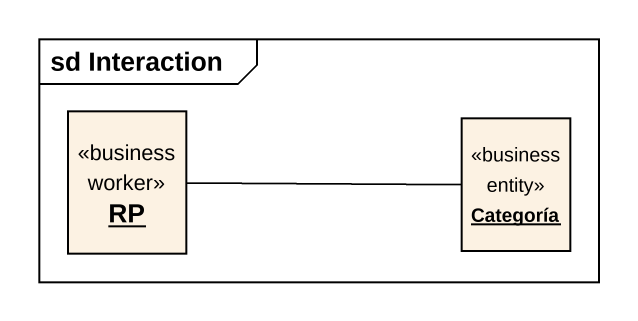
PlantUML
@startuml
mainframe sd Interaction
hide circle
hide empty members
object RP <<business worker>>
object Categoría <<business entity>>
RP -right- Categoría
@enduml
